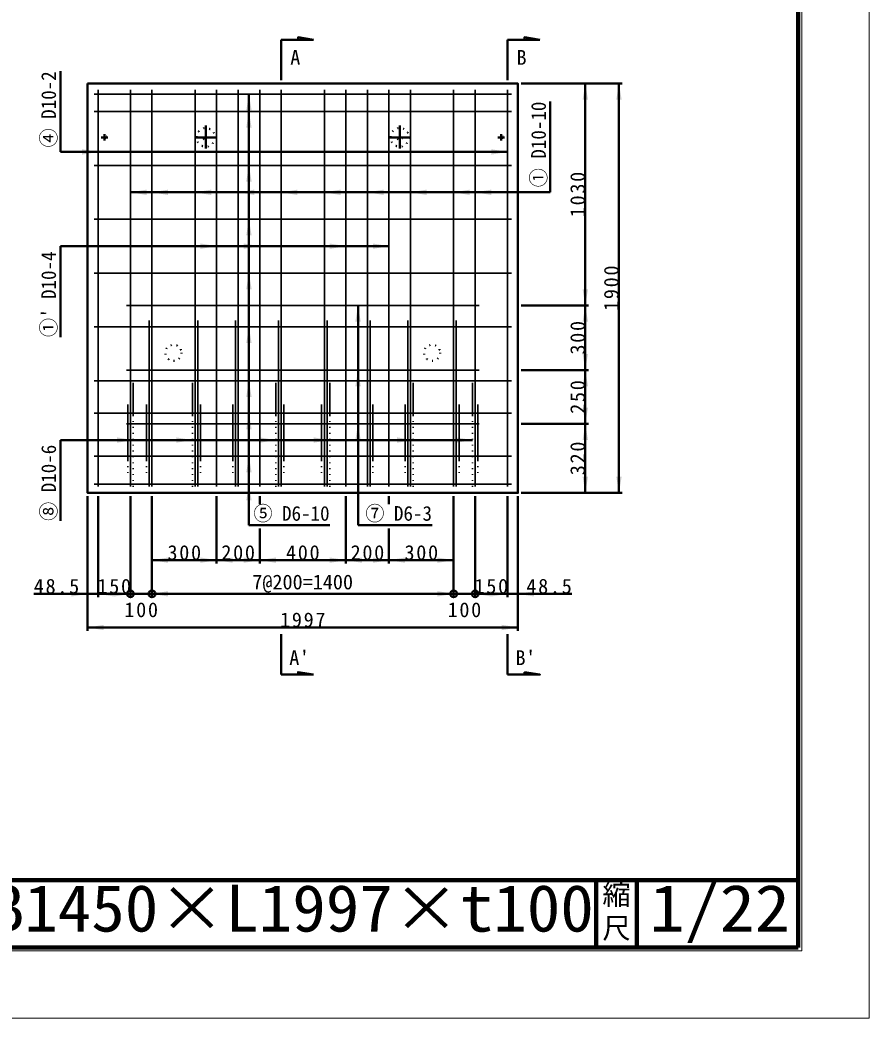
# Model space of a CAD drawing. Units: millimetres, scale not verified. Extents: x -2102 to 2102, y -1485 to 1485.
# Drawn here: x 842 to 2102, y -1485 to -2 of the extents above; entities that cross this region are included whole.
import ezdxf
from ezdxf.enums import TextEntityAlignment as Align

# ---------------------------------------------------------------- set-up
doc = ezdxf.new("R2010")
doc.units = ezdxf.units.MM
doc.header["$LTSCALE"] = 5
doc.linetypes.add('DOTTED', pattern=[1.75, 0.25, -1.5])
doc.linetypes.add('LONG_DASHED_DOTTED', pattern=[15.25, 12, -1.5, 0.25, -1.5])
doc.layers.add('0-0_V-nasSTD', color=7, linetype='Continuous', lineweight=50)
doc.layers.add('0-1_0', color=7, linetype='Continuous', lineweight=100)
doc.styles.add('ＭＳ ゴシック', font='')
doc.styles.get('ＭＳ ゴシック').set_extended_font_data('MS Gothic')

msp = doc.modelspace()

# ---------------------------------------------------------------- linework, layer by layer
at = {"layer": '0-0_V-nasSTD', "lineweight": 100}
for p, q in [((1997.5, -1380), (1997.5, 1380)), ((1697.5, -1280), (1697.5, -1380)), ((1757.5, -1280), (1757.5, -1380)), ((-1997.5, -1380), (1997.5, -1380))]:
    msp.add_line(p, q, dxfattribs=at)
at = {"layer": '0-0_V-nasSTD'}
for p, q in [((1229.605, -91.887), (1229.605, -31.887)), ((1254.605, -31.887), (1229.605, -31.887)), ((1254.605, -31.887), (1277.645, -31.887)), ((1565.605, -91.887), (1565.605, -31.887)), ((1590.605, -31.887), (1565.605, -31.887)), ((1590.605, -31.887), (1613.645, -31.887)), ((901.605, -198.487), (901.605, -78.487)), ((1586.125, -96.887), (1736.125, -96.887)), ((1681.125, -96.887), (1681.125, -426.487)), ((1731.125, -96.887), (1731.125, -704.887)), ((1181.605, -752.887), (1181.605, -112.887)), ((1629.125, -258.487), (1629.125, -123.487)), ((1565.605, -198.487), (901.605, -198.487)), ((1629.125, -258.487), (1005.605, -258.487)), ((901.605, -473.487), (901.605, -338.487)), ((1389.605, -338.487), (901.605, -338.487)), ((1343.605, -752.887), (1343.605, -426.487)), ((1586.125, -426.487), (1686.125, -426.487)), ((1681.125, -426.487), (1681.125, -522.487)), ((1586.125, -522.487), (1686.125, -522.487)), ((1681.125, -522.487), (1681.125, -602.487)), ((1586.125, -602.487), (1686.125, -602.487)), ((1681.125, -704.887), (1681.125, -602.487)), ((901.605, -746.487), (901.605, -626.487)), ((1513.605, -626.487), (901.605, -626.487)), ((942.085, -709.887), (942.085, -909.887)), ((957.605, -709.887), (957.605, -859.887)), ((1005.605, -709.887), (1005.605, -859.887)), ((1037.605, -709.887), (1037.605, -859.887)), ((1133.605, -709.887), (1133.605, -809.887)), ((1197.605, -709.887), (1197.605, -721.887)), ((1325.605, -709.887), (1325.605, -809.887)), ((1389.605, -709.887), (1389.605, -721.887)), ((1485.605, -709.887), (1485.605, -859.887)), ((1517.605, -709.887), (1517.605, -859.887)), ((1565.605, -709.887), (1565.605, -859.887)), ((1581.125, -709.887), (1581.125, -909.887)), ((1586.125, -704.887), (1736.125, -704.887)), ((1181.605, -752.887), (1301.605, -752.887)), ((1343.605, -752.887), (1453.605, -752.887)), ((1197.605, -757.887), (1197.605, -809.887)), ((1389.605, -757.887), (1389.605, -809.887)), ((1037.605, -804.887), (1133.605, -804.887)), ((1197.605, -804.887), (1133.605, -804.887)), ((1325.605, -804.887), (1197.605, -804.887)), ((1389.605, -804.887), (1325.605, -804.887)), ((1485.605, -804.887), (1389.605, -804.887)), ((862.085, -854.887), (942.085, -854.887)), ((1005.605, -854.887), (1037.605, -854.887)), ((1037.605, -854.887), (1485.605, -854.887)), ((1517.605, -854.887), (1485.605, -854.887)), ((1661.125, -854.887), (1581.125, -854.887)), ((942.085, -904.887), (1581.125, -904.887)), ((1229.605, -914.887), (1229.605, -974.887)), ((1565.605, -914.887), (1565.605, -974.887)), ((1254.605, -974.887), (1229.605, -974.887)), ((1254.605, -974.887), (1277.645, -974.887)), ((1590.605, -974.887), (1565.605, -974.887)), ((1590.605, -974.887), (1590.605, -971.047))]:
    msp.add_line(p, q, dxfattribs=at)
at = {"layer": '0-0_V-nasSTD', "lineweight": 35}
for p, q in [((951.685, -112.887), (1571.525, -112.887)), ((957.605, -106.487), (957.605, -695.287)), ((1005.605, -106.487), (1005.605, -695.287)), ((1037.605, -106.487), (1037.605, -695.287)), ((1101.605, -106.487), (1101.605, -695.287)), ((1133.605, -106.487), (1133.605, -695.287)), ((1165.605, -106.487), (1165.605, -695.287)), ((1197.605, -106.487), (1197.605, -695.287)), ((1229.605, -106.487), (1229.605, -695.287)), ((1293.605, -106.487), (1293.605, -695.287)), ((1325.605, -106.487), (1325.605, -695.287)), ((1357.605, -106.487), (1357.605, -695.287)), ((1389.605, -106.487), (1389.605, -695.287)), ((1421.605, -106.487), (1421.605, -695.287)), ((1485.605, -106.487), (1485.605, -695.287)), ((1517.605, -106.487), (1517.605, -695.287)), ((1565.605, -106.487), (1565.605, -695.287)), ((951.685, -138.487), (1571.525, -138.487)), ((951.685, -218.487), (1571.525, -218.487)), ((951.685, -298.487), (1571.525, -298.487)), ((951.685, -378.487), (1571.525, -378.487)), ((999.685, -426.487), (1523.525, -426.487)), ((951.685, -458.487), (1571.525, -458.487)), ((1033.605, -448.887), (1033.605, -695.287)), ((1105.605, -448.887), (1105.605, -695.287)), ((1161.605, -448.887), (1161.605, -695.287)), ((1225.605, -448.887), (1225.605, -695.287)), ((1297.605, -448.887), (1297.605, -695.287)), ((1361.605, -448.887), (1361.605, -695.287)), ((1417.605, -448.887), (1417.605, -695.287)), ((1489.605, -448.887), (1489.605, -695.287)), ((999.685, -522.487), (1523.525, -522.487)), ((951.685, -538.487), (1571.525, -538.487)), ((1009.605, -541.575), (1009.605, -589.575)), ((1097.605, -541.575), (1097.605, -589.575)), ((1221.605, -541.575), (1221.605, -589.575)), ((1301.605, -541.575), (1301.605, -589.575)), ((1425.605, -541.575), (1425.605, -589.575)), ((1513.605, -541.575), (1513.605, -589.575)), ((1001.605, -573.761), (1001.605, -656.641)), ((1029.605, -573.761), (1029.605, -656.641)), ((1109.605, -573.761), (1109.605, -656.641)), ((1157.605, -573.761), (1157.605, -656.641)), ((1233.605, -573.761), (1233.605, -656.641)), ((1289.605, -573.761), (1289.605, -656.641)), ((1365.605, -573.761), (1365.605, -656.641)), ((1413.605, -573.761), (1413.605, -656.641)), ((1493.605, -573.761), (1493.605, -656.641)), ((1521.605, -573.761), (1521.605, -656.641)), ((951.685, -586.487), (1571.525, -586.487)), ((999.685, -602.487), (1523.525, -602.487)), ((951.685, -650.487), (1571.525, -650.487)), ((951.685, -692.087), (1571.525, -692.087))]:
    msp.add_line(p, q, dxfattribs=at)
at = {"layer": '0-0_V-nasSTD', "linetype": 'LONG_DASHED_DOTTED'}
for p, q in [((1117.605, -159.447), (1117.605, -193.367)), ((1405.605, -159.447), (1405.605, -193.367)), ((962.245, -176.887), (971.845, -176.887)), ((967.045, -181.687), (967.045, -172.087)), ((1100.645, -176.887), (1134.565, -176.887)), ((1388.645, -176.887), (1422.565, -176.887)), ((1551.365, -176.887), (1560.965, -176.887)), ((1556.165, -181.687), (1556.165, -172.087))]:
    msp.add_line(p, q, dxfattribs=at)
at = {"layer": '0-0_V-nasSTD', "linetype": 'DOTTED', "lineweight": 35}
for p, q in [((1009.605, -589.575), (1009.605, -697.847)), ((1097.605, -589.575), (1097.605, -697.847)), ((1221.605, -589.575), (1221.605, -697.847)), ((1301.605, -589.575), (1301.605, -697.847)), ((1425.605, -589.575), (1425.605, -697.847)), ((1513.605, -589.575), (1513.605, -697.847)), ((1001.605, -656.641), (1001.605, -682.487)), ((1029.605, -656.641), (1029.605, -682.487)), ((1109.605, -656.641), (1109.605, -682.487)), ((1157.605, -656.641), (1157.605, -682.487)), ((1233.605, -656.641), (1233.605, -682.487)), ((1289.605, -656.641), (1289.605, -682.487)), ((1365.605, -656.641), (1365.605, -682.487)), ((1413.605, -656.641), (1413.605, -682.487)), ((1493.605, -656.641), (1493.605, -682.487)), ((1521.605, -656.641), (1521.605, -682.487))]:
    msp.add_line(p, q, dxfattribs=at)
at = {"layer": '0-0_V-nasSTD', "lineweight": 18}
for points in [[(-2102.5, -1485), (-2102.5, 1485), (2102.5, 1485), (2102.5, -1485)], [(-2002.5, -1385), (-2002.5, 1385), (2002.5, 1385), (2002.5, -1385)]]:
    msp.add_lwpolyline(points, close=True, dxfattribs=at)
at = {"layer": '0-0_V-nasSTD'}
for points in [[(1254.605, -31.887), (1254.605, -28.047), (1277.645, -31.887)], [(1590.605, -31.887), (1590.605, -28.047), (1613.645, -31.887)], [(942.085, -854.887), (957.605, -854.887), (1005.605, -854.887)], [(1581.125, -854.887), (1565.605, -854.887), (1517.605, -854.887)], [(1254.605, -974.887), (1254.605, -971.047), (1277.645, -974.887)], [(1590.605, -971.047), (1613.645, -974.887), (1590.605, -974.887)]]:
    msp.add_lwpolyline(points, dxfattribs=at)
msp.add_lwpolyline([(942.085, -96.887), (942.085, -704.887), (1581.125, -704.887), (1581.125, -96.887)], close=True, dxfattribs=at)
at = {"layer": '0-0_V-nasSTD', "linetype": 'DOTTED'}
for centre, radius in [((967.045, -176.887), 3.04), ((967.045, -176.887), 1.92), ((967.045, -176.887), 1.6), ((1117.605, -176.887), 13.76), ((1117.605, -176.887), 4), ((1405.605, -176.887), 13.76), ((1405.605, -176.887), 4), ((1556.165, -176.887), 3.04), ((1556.165, -176.887), 1.92), ((1556.165, -176.887), 1.6), ((1069.605, -496.887), 12), ((1453.605, -496.887), 12)]:
    msp.add_circle(centre, radius, dxfattribs=at)
at = {"layer": '0-0_V-nasSTD'}
for centre in [(1005.605, -854.887), (1037.605, -854.887), (1485.605, -854.887), (1517.605, -854.887)]:
    msp.add_circle(centre, 5, dxfattribs=at)
for points in [[(1677.125, -120.887), (1681.125, -120.887), (1681.125, -96.887)], [(1681.125, -120.887), (1681.125, -96.887), (1685.125, -120.887)], [(1727.125, -120.887), (1731.125, -120.887), (1731.125, -96.887)], [(1731.125, -120.887), (1731.125, -96.887), (1735.125, -120.887)], [(1177.605, -136.887), (1181.605, -136.887), (1181.605, -112.887)], [(1181.605, -136.887), (1181.605, -112.887), (1185.605, -136.887)], [(1177.605, -162.487), (1181.605, -162.487), (1181.605, -138.487)], [(1181.605, -162.487), (1181.605, -138.487), (1185.605, -162.487)], [(933.605, -198.487), (933.605, -194.487), (957.605, -198.487)], [(933.605, -202.487), (933.605, -198.487), (957.605, -198.487)], [(1541.605, -198.487), (1541.605, -194.487), (1565.605, -198.487)], [(1541.605, -202.487), (1541.605, -198.487), (1565.605, -198.487)], [(1177.605, -242.487), (1181.605, -242.487), (1181.605, -218.487)], [(1181.605, -242.487), (1181.605, -218.487), (1185.605, -242.487)], [(1005.605, -258.487), (1029.605, -258.487), (1029.605, -254.487)], [(1005.605, -258.487), (1029.605, -262.487), (1029.605, -258.487)], [(1037.605, -258.487), (1061.605, -258.487), (1061.605, -254.487)], [(1037.605, -258.487), (1061.605, -262.487), (1061.605, -258.487)], [(1101.605, -258.487), (1125.605, -258.487), (1125.605, -254.487)], [(1101.605, -258.487), (1125.605, -262.487), (1125.605, -258.487)], [(1165.605, -258.487), (1189.605, -258.487), (1189.605, -254.487)], [(1165.605, -258.487), (1189.605, -262.487), (1189.605, -258.487)], [(1229.605, -258.487), (1253.605, -258.487), (1253.605, -254.487)], [(1229.605, -258.487), (1253.605, -262.487), (1253.605, -258.487)], [(1293.605, -258.487), (1317.605, -258.487), (1317.605, -254.487)], [(1293.605, -258.487), (1317.605, -262.487), (1317.605, -258.487)], [(1357.605, -258.487), (1381.605, -258.487), (1381.605, -254.487)], [(1357.605, -258.487), (1381.605, -262.487), (1381.605, -258.487)], [(1421.605, -258.487), (1445.605, -258.487), (1445.605, -254.487)], [(1421.605, -258.487), (1445.605, -262.487), (1445.605, -258.487)], [(1485.605, -258.487), (1509.605, -258.487), (1509.605, -254.487)], [(1485.605, -258.487), (1509.605, -262.487), (1509.605, -258.487)], [(1517.605, -258.487), (1541.605, -258.487), (1541.605, -254.487)], [(1517.605, -258.487), (1541.605, -262.487), (1541.605, -258.487)], [(1177.605, -322.487), (1181.605, -322.487), (1181.605, -298.487)], [(1181.605, -322.487), (1181.605, -298.487), (1185.605, -322.487)], [(1109.605, -338.487), (1109.605, -334.487), (1133.605, -338.487)], [(1109.605, -342.487), (1109.605, -338.487), (1133.605, -338.487)], [(1173.605, -338.487), (1173.605, -334.487), (1197.605, -338.487)], [(1173.605, -342.487), (1173.605, -338.487), (1197.605, -338.487)], [(1301.605, -338.487), (1301.605, -334.487), (1325.605, -338.487)], [(1301.605, -342.487), (1301.605, -338.487), (1325.605, -338.487)], [(1365.605, -338.487), (1365.605, -334.487), (1389.605, -338.487)], [(1365.605, -342.487), (1365.605, -338.487), (1389.605, -338.487)], [(1177.605, -402.487), (1181.605, -402.487), (1181.605, -378.487)], [(1181.605, -402.487), (1181.605, -378.487), (1185.605, -402.487)], [(1677.125, -402.487), (1681.125, -426.487), (1681.125, -402.487)], [(1681.125, -426.487), (1681.125, -402.487), (1685.125, -402.487)], [(1339.605, -450.487), (1343.605, -450.487), (1343.605, -426.487)], [(1343.605, -450.487), (1343.605, -426.487), (1347.605, -450.487)], [(1677.125, -450.487), (1681.125, -450.487), (1681.125, -426.487)], [(1681.125, -450.487), (1681.125, -426.487), (1685.125, -450.487)], [(1177.605, -482.487), (1181.605, -482.487), (1181.605, -458.487)], [(1181.605, -482.487), (1181.605, -458.487), (1185.605, -482.487)], [(1677.125, -498.487), (1681.125, -522.487), (1681.125, -498.487)], [(1681.125, -522.487), (1681.125, -498.487), (1685.125, -498.487)], [(1339.605, -546.487), (1343.605, -546.487), (1343.605, -522.487)], [(1343.605, -546.487), (1343.605, -522.487), (1347.605, -546.487)], [(1677.125, -546.487), (1681.125, -546.487), (1681.125, -522.487)], [(1681.125, -546.487), (1681.125, -522.487), (1685.125, -546.487)], [(1177.605, -562.487), (1181.605, -562.487), (1181.605, -538.487)], [(1181.605, -562.487), (1181.605, -538.487), (1185.605, -562.487)], [(1177.605, -610.487), (1181.605, -610.487), (1181.605, -586.487)], [(1181.605, -610.487), (1181.605, -586.487), (1185.605, -610.487)], [(1677.125, -578.487), (1681.125, -602.487), (1681.125, -578.487)], [(1681.125, -602.487), (1681.125, -578.487), (1685.125, -578.487)], [(1339.605, -626.487), (1343.605, -626.487), (1343.605, -602.487)], [(1343.605, -626.487), (1343.605, -602.487), (1347.605, -626.487)], [(1677.125, -626.487), (1681.125, -626.487), (1681.125, -602.487)], [(1681.125, -626.487), (1681.125, -602.487), (1685.125, -626.487)], [(985.605, -626.487), (985.605, -622.487), (1009.605, -626.487)], [(1073.605, -626.487), (1073.605, -622.487), (1097.605, -626.487)], [(1197.605, -626.487), (1197.605, -622.487), (1221.605, -626.487)], [(1277.605, -626.487), (1277.605, -622.487), (1301.605, -626.487)], [(1401.605, -626.487), (1401.605, -622.487), (1425.605, -626.487)], [(1489.605, -626.487), (1489.605, -622.487), (1513.605, -626.487)], [(985.605, -630.487), (985.605, -626.487), (1009.605, -626.487)], [(1073.605, -630.487), (1073.605, -626.487), (1097.605, -626.487)], [(1197.605, -630.487), (1197.605, -626.487), (1221.605, -626.487)], [(1277.605, -630.487), (1277.605, -626.487), (1301.605, -626.487)], [(1401.605, -630.487), (1401.605, -626.487), (1425.605, -626.487)], [(1489.605, -630.487), (1489.605, -626.487), (1513.605, -626.487)], [(1177.605, -674.487), (1181.605, -674.487), (1181.605, -650.487)], [(1181.605, -674.487), (1181.605, -650.487), (1185.605, -674.487)], [(1677.125, -680.887), (1681.125, -704.887), (1681.125, -680.887)], [(1681.125, -704.887), (1681.125, -680.887), (1685.125, -680.887)], [(1727.125, -680.887), (1731.125, -704.887), (1731.125, -680.887)], [(1731.125, -704.887), (1731.125, -680.887), (1735.125, -680.887)], [(1177.605, -716.087), (1181.605, -716.087), (1181.605, -692.087)], [(1181.605, -716.087), (1181.605, -692.087), (1185.605, -716.087)], [(1037.605, -804.887), (1061.605, -804.887), (1061.605, -800.887)], [(1037.605, -804.887), (1061.605, -808.887), (1061.605, -804.887)], [(1109.605, -804.887), (1109.605, -800.887), (1133.605, -804.887)], [(1109.605, -808.887), (1109.605, -804.887), (1133.605, -804.887)], [(1133.605, -804.887), (1157.605, -804.887), (1157.605, -800.887)], [(1133.605, -804.887), (1157.605, -808.887), (1157.605, -804.887)], [(1173.605, -804.887), (1173.605, -800.887), (1197.605, -804.887)], [(1173.605, -808.887), (1173.605, -804.887), (1197.605, -804.887)], [(1197.605, -804.887), (1221.605, -804.887), (1221.605, -800.887)], [(1197.605, -804.887), (1221.605, -808.887), (1221.605, -804.887)], [(1301.605, -804.887), (1301.605, -800.887), (1325.605, -804.887)], [(1301.605, -808.887), (1301.605, -804.887), (1325.605, -804.887)], [(1325.605, -804.887), (1349.605, -804.887), (1349.605, -800.887)], [(1325.605, -804.887), (1349.605, -808.887), (1349.605, -804.887)], [(1365.605, -804.887), (1365.605, -800.887), (1389.605, -804.887)], [(1365.605, -808.887), (1365.605, -804.887), (1389.605, -804.887)], [(1389.605, -804.887), (1413.605, -804.887), (1413.605, -800.887)], [(1389.605, -804.887), (1413.605, -808.887), (1413.605, -804.887)], [(1461.605, -804.887), (1461.605, -800.887), (1485.605, -804.887)], [(1461.605, -808.887), (1461.605, -804.887), (1485.605, -804.887)], [(918.085, -854.887), (918.085, -850.887), (942.085, -854.887)], [(918.085, -858.887), (918.085, -854.887), (942.085, -854.887)], [(957.605, -854.887), (981.605, -854.887), (981.605, -850.887)], [(957.605, -854.887), (981.605, -858.887), (981.605, -854.887)], [(981.605, -854.887), (981.605, -850.887), (1005.605, -854.887)], [(981.605, -858.887), (981.605, -854.887), (1005.605, -854.887)], [(1037.605, -854.887), (1061.605, -854.887), (1061.605, -850.887)], [(1037.605, -854.887), (1061.605, -854.887), (1061.605, -850.887)], [(1037.605, -854.887), (1061.605, -858.887), (1061.605, -854.887)], [(1037.605, -854.887), (1061.605, -858.887), (1061.605, -854.887)], [(1461.605, -854.887), (1461.605, -850.887), (1485.605, -854.887)], [(1461.605, -858.887), (1461.605, -854.887), (1485.605, -854.887)], [(1517.605, -854.887), (1541.605, -854.887), (1541.605, -850.887)], [(1517.605, -854.887), (1541.605, -858.887), (1541.605, -854.887)], [(1541.605, -854.887), (1541.605, -850.887), (1565.605, -854.887)], [(1541.605, -858.887), (1541.605, -854.887), (1565.605, -854.887)], [(1581.125, -854.887), (1605.125, -854.887), (1605.125, -850.887)], [(1581.125, -854.887), (1605.125, -858.887), (1605.125, -854.887)], [(942.085, -904.887), (966.085, -904.887), (966.085, -900.887)], [(1557.125, -904.887), (1557.125, -900.887), (1581.125, -904.887)], [(942.085, -904.887), (966.085, -908.887), (966.085, -904.887)], [(1557.125, -908.887), (1557.125, -904.887), (1581.125, -904.887)]]:
    msp.add_solid(points, dxfattribs=at)
at = {"layer": '0-1_0'}
msp.add_line((-1997.5, -1280), (1997.5, -1280), dxfattribs=at)

# ---------------------------------------------------------------- texts
at = {"layer": '0-0_V-nasSTD', "style": 'ＭＳ ゴシック'}
for s, height, p in [('A', 21.99, (1242.97, -75.711)), ('B', 21.99, (1578.97, -75.711)), ('7@200=1400', 21.99, (1186.605, -854.887)), ("A'", 21.99, (1241.494, -967.33)), ("B'", 21.99, (1577.494, -967.33)), ('縮', 30.79, (1706.482, -1326.001)), ('尺', 30.79, (1706.476, -1375.99))]:
    msp.add_text(s, height=height, dxfattribs=at).set_placement(p, align=Align.BOTTOM_LEFT)
at = {"layer": '0-0_V-nasSTD', "style": 'ＭＳ ゴシック', "width": 0.95}
for s, p in [('④ D10-2', (901.605, -191.757)), ('① D10-10', (1629.125, -250.916)), ("①' D10-4", (901.605, -473.487)), ('⑧ D10-6', (901.605, -746.487))]:
    msp.add_text(s, height=21.85, rotation=90, dxfattribs=at).set_placement(p, align=Align.BOTTOM_LEFT)
at = {"layer": '0-0_V-nasSTD', "style": 'ＭＳ ゴシック'}
for s, height, width, p in [('⑤ D6-10', 21.85, 0.95, (1188.335, -752.887)), ('⑦ D6-3', 21.85, 0.95, (1354.493, -752.887)), ('H1900×B1450×L1997×t100', 69.65, 1.05, (450, -1377.492)), ('1/22', 69.65, 1.1, (1776.5, -1377.418))]:
    msp.add_text(s, height=height, dxfattribs=dict(at, width=width)).set_placement(p, align=Align.BOTTOM_LEFT)
at = {"layer": '0-0_V-nasSTD', "char_height": 21.99, "attachment_point": 7, "rotation": 90, "style": 'ＭＳ ゴシック'}
for s, insert in [('\\T1.17;1030', (1681.125, -295.437)), ('\\T1.17;1900', (1731.125, -434.637)), ('\\T1.17;300', (1681.125, -499.487)), ('\\T1.17;250', (1681.125, -587.487)), ('\\T1.17;320', (1681.125, -678.687))]:
    msp.add_mtext(s, dxfattribs=dict(at, insert=insert))
at = {"layer": '0-0_V-nasSTD', "char_height": 21.99, "attachment_point": 7, "style": 'ＭＳ ゴシック'}
for s, insert in [('\\T1.17;300', (1060.605, -804.887)), ('\\T1.17;200', (1140.605, -804.887)), ('\\T1.17;400', (1236.605, -804.887)), ('\\T1.17;200', (1332.605, -804.887)), ('\\T1.17;300', (1412.605, -804.887)), ('\\T1.17;48.5', (862.085, -854.887)), ('\\T1.17;150', (956.605, -854.887)), ('\\T1.17;150', (1516.605, -854.887)), ('\\T1.17;48.5', (1593.625, -854.887)), ('\\T1.17;100', (996.605, -889.887)), ('\\T1.17;100', (1476.605, -889.887)), ('\\T1.17;1997', (1227.855, -904.887))]:
    msp.add_mtext(s, dxfattribs=dict(at, insert=insert))

doc.saveas('drawing.dxf')
